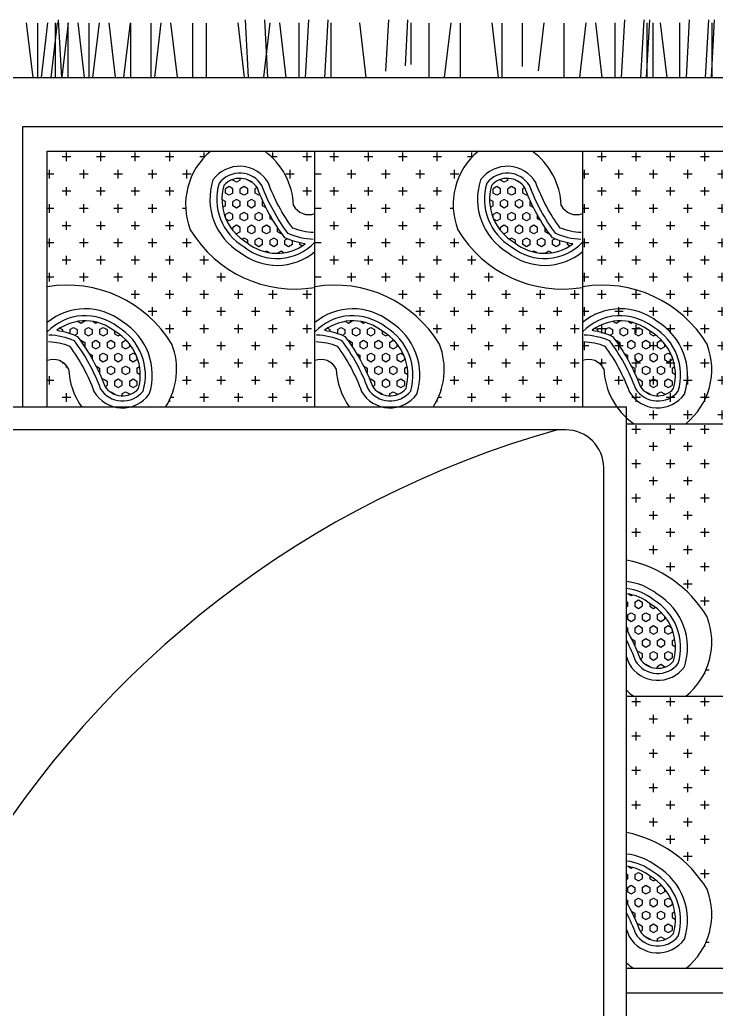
# Model space of a CAD drawing. Header units: millimetres. Extents: x -3934 to 8933, y -13584 to -2539.
# Drawn here: x -697 to 222, y -5944 to -4638 of the extents above; entities that cross this region are included whole.
import ezdxf

# ---------------------------------------------------------------- set-up
doc = ezdxf.new("R2010")
doc.units = ezdxf.units.MM
doc.header["$LTSCALE"] = 20
doc.layers.add('A-FURN-FIXD-NEWW', color=131, linetype='Continuous')
pattern_1 = [(90, (-8910.144774194054, -59347.73096837848), (-22.68, 22.68), [11.34, -34.02]), (180, (-8904.474774195409, -59342.06096839532), (-22.68, -22.68), [11.34, -34.02])]

msp = doc.modelspace()

# ---------------------------------------------------------------- hatches: boundary and pattern name
at = {"layer": 'A-FURN-FIXD-NEWW'}
h = msp.add_hatch(dxfattribs=at)
h.set_pattern_fill('CROSS', color=131, scale=90.72000000000001, angle=90, style=0)
h.set_pattern_definition(pattern_1)
h.paths.add_polyline_path([(210.1615987249534, -5066.628632597626, -0.3271189914956976), (181.9632751776953, -5171.357943907381), (398.8448175715166, -5171.357943907381), (398.8448175715166, -4991.567334972323, -0.3064658726302401), (234.3679117094143, -4915.53201083839, -0.3224756214508783), (261.3712803195813, -4811.776725921781), (45.68469286285108, -4811.776725921781), (45.68469286285108, -4990.593308463694, -0.3064658726302392)])
h = msp.add_hatch(dxfattribs=at)
h.set_pattern_fill('CROSS', color=131, scale=90.72000000000001, angle=90, style=0)
h.set_pattern_definition(pattern_1)
h.paths.add_polyline_path([(370.7342196049285, -4883.20203369856, 0.3840246390260669), (398.8448175715166, -4893.978692706675), (398.8448175715166, -4811.776725921781), (332.6071848624269, -4811.776725921781, -0.2274321363381987)])
h.paths.add_polyline_path([(73.79529082943918, -5098.958609741182, 0.2321176850507516), (113.2743045655661, -5171.357943907381), (398.8448175715166, -5171.357943907381), (398.8448175715166, -4811.776725921781), (45.68469286285108, -4811.776725921781), (45.68469286285108, -5088.181950733067, -0.3840246390260164)])
h = msp.add_hatch(dxfattribs=at)
h.set_pattern_fill('HEX', color=131, scale=45.36000000000001, angle=90, style=0)
h.set_pattern_definition([(90, (-2772.744395167974, -18577.07192504033), (-9.820728081360002, 6.013461605067027e-16), [5.670000000000001, -11.34]), (210, (-2772.744395167974, -18577.07192504033), (4.910364040679998, -8.50500000211697), [5.669999999999963, -11.33999999999993]), (150, (-2772.744395167974, -18571.40192505717), (-4.910364040680002, -8.50500000211697), [5.670000000000001, -11.34])])
edge = h.paths.add_edge_path()
edge.add_arc((-306.5767220836762, -4840.540695657493), 94.50566844006299, 244.7059496339205, 261.75349558274485, ccw=False)
edge.add_arc((-150.7700533717913, -4774.145594783192), 248.0810699172228, 200.2997191076877, 217.7385222094114, ccw=False)
edge.add_arc((-406.7371381909077, -4875.311042206849), 27.75933669124839, 32.94981386135105, 139.0990009152327)
edge.add_arc((-363.8517462733403, -4874.998978992777), 66.31821612684259, 164.3738145295039, 239.9117373160913)
edge.add_arc((-357.538721272567, -4884.126427237206), 62.39832555246018, 230.6541089365654, 306.8329982154441)
h = msp.add_hatch(dxfattribs=at)
h.set_pattern_fill('HEX', color=131, scale=45.36000000000001, angle=90, style=0)
h.set_pattern_definition([(90, (-2419.584270459309, -18577.07192504033), (-9.820728081360002, 6.013461605067027e-16), [5.670000000000001, -11.34]), (210, (-2419.584270459309, -18577.07192504033), (4.910364040679998, -8.50500000211697), [5.669999999999962, -11.33999999999992]), (150, (-2419.584270459309, -18571.40192505717), (-4.910364040680002, -8.50500000211697), [5.670000000000001, -11.34])])
edge = h.paths.add_edge_path()
edge.add_arc((46.58340262498933, -4840.540695657493), 94.50566844006299, 244.7059496339205, 261.75349558274485, ccw=False)
edge.add_arc((202.3900713368743, -4774.145594783192), 248.0810699172228, 200.2997191076877, 217.7385222094114, ccw=False)
edge.add_arc((-53.57701348224219, -4875.311042206849), 27.75933669124839, 32.94981386135105, 139.0990009152327)
edge.add_arc((-10.6916215646747, -4874.998978992777), 66.31821612684261, 164.3738145295039, 239.9117373160912)
edge.add_arc((-4.378596563901521, -4884.126427237206), 62.39832555246016, 230.6541089365654, 306.8329982154441)
h = msp.add_hatch(dxfattribs=at)
h.set_pattern_fill('HEX', color=131, scale=45.36000000000001, angle=90, style=0)
h.set_pattern_definition([(270, (1804.633406753128, 8594.911281719804), (9.820728081360002, -6.013461605067027e-16), [5.670000000000001, -11.34]), (29.99999999999995, (1804.633406753128, 8594.911281719804), (-4.910364040679998, 8.50500000211697), [5.670000000000002, -11.34]), (329.9999999999999, (1804.633406753128, 8589.241281621158), (4.910364040680002, 8.50500000211697), [5.670000000000001, -11.34])])
edge = h.paths.add_edge_path()
edge.add_arc((-661.5342667164373, -5141.619947720781), 94.50566855246767, 64.70594940778147, 81.75349535660592, ccw=False)
edge.add_arc((-817.3409350430551, -5208.015048652825), 248.0810699172228, 20.29971910768768, 37.73852220941143, ccw=False)
edge.add_arc((-561.3738502312145, -5106.849601234635), 27.75933668216884, 212.9498138600487, 319.09900091393)
edge.add_arc((-604.259242148782, -5107.161664433849), 66.31821612236499, 344.3738145199976, 419.9117373065849)
edge.add_arc((-610.5722672159484, -5098.034216141068), 62.39832555451263, 50.65410885063856, 126.8329981295173)
h = msp.add_hatch(dxfattribs=at)
h.set_pattern_fill('HEX', color=131, scale=45.36000000000001, angle=90, style=0)
h.set_pattern_definition([(270, (2157.793531461793, 8594.911281719804), (9.820728081360002, -6.013461605067027e-16), [5.670000000000001, -11.34]), (29.99999999999995, (2157.793531461793, 8594.911281719804), (-4.910364040679998, 8.50500000211697), [5.670000000000002, -11.34]), (329.9999999999999, (2157.793531461793, 8589.241281621158), (4.910364040680002, 8.50500000211697), [5.670000000000001, -11.34])])
edge = h.paths.add_edge_path()
edge.add_arc((-308.3741420077718, -5141.619947720781), 94.50566855246768, 64.70594940778147, 81.75349535660592, ccw=False)
edge.add_arc((-464.1808103343895, -5208.015048652825), 248.0810699172228, 20.29971910768768, 37.73852220941143, ccw=False)
edge.add_arc((-208.2137255152731, -5106.849601229167), 27.75933669124839, 212.9498138613511, 319.0990009152327)
edge.add_arc((-251.0991174328406, -5107.16166444324), 66.31821612684261, 344.3738145295039, 419.9117373160912)
edge.add_arc((-257.4121425072828, -5098.034216141068), 62.3983255545126, 50.65410885063859, 126.8329981295173)
h = msp.add_hatch(dxfattribs=at)
h.set_pattern_fill('HEX', color=131, scale=45.36000000000001, angle=90, style=0)
h.set_pattern_definition([(270, (2510.953656170459, 8594.911281719804), (9.820728081360002, -6.013461605067027e-16), [5.670000000000001, -11.34]), (29.99999999999995, (2510.953656170459, 8594.911281719804), (-4.910364040679998, 8.50500000211697), [5.670000000000002, -11.34]), (329.9999999999999, (2510.953656170459, 8589.241281621158), (4.910364040680002, 8.50500000211697), [5.670000000000001, -11.34])])
edge = h.paths.add_edge_path()
edge.add_arc((44.78598270089373, -5141.619947720781), 94.50566855246767, 64.70594940778147, 81.75349535660592, ccw=False)
edge.add_arc((-111.0206856184481, -5208.015048700266), 248.0810699405056, 20.299719117381017, 37.73852221910471, ccw=False)
edge.add_arc((144.9463992006684, -5106.849601234635), 27.75933668216879, 212.9498138600488, 319.0990009139301)
edge.add_arc((102.0610072831009, -5107.161664433849), 66.31821612236502, 344.3738145199976, 419.9117373065849)
edge.add_arc((95.74798220865867, -5098.034216150351), 62.39832556630459, 50.65410885087623, 126.8329981297546)
h = msp.add_hatch(dxfattribs=at)
h.set_pattern_fill('HEX', color=131, scale=45.36000000000001, angle=90, style=0)
h.set_pattern_definition([(270, (2510.953656170459, 8235.330063734204), (9.820728081360002, -6.013461605067027e-16), [5.670000000000001, -11.34]), (29.99999999999995, (2510.953656170459, 8235.330063734204), (-4.910364040679998, 8.50500000211697), [5.670000000000002, -11.34]), (329.9999999999999, (2510.953656170459, 8229.660063751042), (4.910364040680002, 8.50500000211697), [5.670000000000001, -11.34])])
edge = h.paths.add_edge_path()
edge.add_arc((-111.0206856920804, -5567.596266538194), 248.0810699996902, 20.299719105315774, 30.082352522333906, ccw=False)
edge.add_arc((144.9463992020682, -5466.430819102889), 27.75933668233033, 212.9498138552512, 319.0990009091325)
edge.add_arc((102.0610072831009, -5466.742882303965), 66.31821612236502, 344.3738145199976, 419.9117373065849)
edge.add_arc((95.74798218468572, -5457.615434025585), 62.39832558546114, 50.6541088368325, 82.72896145568494)
h = msp.add_hatch(dxfattribs=at)
h.set_pattern_fill('HEX', color=131, scale=45.36000000000001, angle=90, style=0)
h.set_pattern_definition([(270, (2510.953656170459, 7875.748845867812), (9.820728081360002, -6.013461605067027e-16), [5.670000000000001, -11.34]), (29.99999999999995, (2510.953656170459, 7875.748845867812), (-4.910364040679998, 8.50500000211697), [5.670000000000002, -11.34]), (329.9999999999999, (2510.953656170459, 7870.07884588465), (4.910364040680002, 8.50500000211697), [5.670000000000001, -11.34])])
edge = h.paths.add_edge_path()
edge.add_arc((-111.0206856920804, -5927.17748440831), 248.0810699996902, 20.299719105315774, 30.082352522333906, ccw=False)
edge.add_arc((144.9463992006684, -5826.012036971142), 27.75933668216879, 212.9498138600488, 319.0990009139301)
edge.add_arc((102.0610072831009, -5826.324100170356), 66.31821612236502, 344.3738145199976, 419.9117373065849)
edge.add_arc((95.74798239203659, -5817.19665195159), 62.39832550010185, 50.65410901877566, 82.72896163762307)

# ---------------------------------------------------------------- linework, layer by layer
at = {"layer": 'A-FURN-FIXD-NEWW', "color": 131}
for p, q in [((-679.4392872488243, -4714.576725963504), (-687.9279408985167, -4642.583588950337)), ((-673.3339602741762, -4713.987988416106), (-673.3339602741762, -4642.707988385112)), ((-668.3365125153796, -4714.576725963504), (-659.8478588656872, -4642.583588950337)), ((-655.5588830032502, -4714.576725963504), (-647.0702293535578, -4642.583588950337)), ((-649.9006212779204, -4714.576725963504), (-649.9006212779204, -4642.583588950337)), ((-641.4119676136761, -4714.576725963504), (-645.6562944457983, -4638.349129002542)), ((-641.1956967730657, -4713.987988416106), (-632.7125267506926, -4642.583588950337)), ((-632.9233139639837, -4714.576725963504), (-632.9233139639837, -4642.583588950337)), ((-611.4908926046337, -4714.576725963504), (-619.979546268878, -4642.583588950337)), ((-605.3855656299856, -4713.987988416106), (-605.3855656299856, -4642.707988385112)), ((-600.388117871189, -4714.576725963504), (-591.8994642214966, -4642.583588950337)), ((-570.6833137173089, -4713.987988416106), (-579.166483739682, -4642.583588950337)), ((-559.5433077195776, -4713.987988416106), (-551.0601376826526, -4642.583588950337)), ((-550.2148005124764, -4713.987988416106), (-550.2148005124764, -4642.707988385112)), ((-523.7331765764975, -4713.987988416106), (-523.7331765764975, -4642.707988385112)), ((-518.7357288177009, -4714.576725963504), (-510.2470751680085, -4642.583588950337)), ((-489.0309246638208, -4713.987988416106), (-497.5140946861939, -4642.583588950337)), ((-468.5624114589882, -4713.987988416106), (-468.5624114589882, -4642.707988385112)), ((-450.6087009594194, -4713.987988416106), (-450.6087009594194, -4642.707988385112)), ((-400.4353835861548, -4714.576725963504), (-408.9240372358472, -4642.583588950337)), ((-394.9582782023936, -4714.576725963504), (-399.2026050199638, -4638.349129002542)), ((-374.9694226225256, -4713.987988416106), (-366.4862526001525, -4642.583588950337)), ((-369.4978008660837, -4714.576725963504), (-373.742127683654, -4638.349129002542)), ((-345.2646184686455, -4714.576725963504), (-353.7532721183379, -4642.583588950337)), ((-328.2927947820281, -4714.576725963504), (-328.2927947820281, -4642.583588950337)), ((-319.8041411323356, -4714.576725963504), (-315.5598143002135, -4638.349129002542)), ((-294.3436637960258, -4714.576725963504), (-290.0993369784555, -4638.349129002542)), ((-285.8550101463334, -4714.576725963504), (-285.8550101463334, -4642.583588950337)), ((-239.8249274792033, -4714.576725963504), (-248.3135811434477, -4642.583588950337)), ((-213.8961065592594, -4706.165331877769), (-210.1201233253232, -4638.349129002542)), ((-188.0341973391478, -4698.95566359535), (-184.6596459890134, -4638.349129002542)), ((-180.4153191568912, -4697.437442023308), (-180.4153191568912, -4642.583588950337)), ((-156.7532920252415, -4714.576725963504), (-156.7532920252415, -4642.707988385112)), ((-136.3547235468286, -4714.576725963504), (-127.8016087980359, -4642.583588950337)), ((-115.2998395645409, -4714.576725963504), (-115.2998395645409, -4642.707988385112)), ((-65.12652219127631, -4714.576725963504), (-73.61517584096873, -4642.583588950337)), ((-60.12907443247968, -4714.576725963504), (-60.12907443247968, -4642.707988385112)), ((-33.64745049650082, -4700.042980719359), (-33.64745049650082, -4642.707988385112)), ((-12.19242583640153, -4705.684340324254), (-4.695767269295175, -4642.583588950337)), ((21.52331462100847, -4713.987988416106), (21.52331462100847, -4642.707988385112)), ((41.99182782584103, -4713.987988416106), (50.47499784821412, -4642.583588950337)), ((71.69663197972113, -4714.576725963504), (63.20797833002871, -4642.583588950337)), ((88.66845566633856, -4714.576725963504), (88.66845566633856, -4642.583588950337)), ((97.15710931603098, -4714.576725963504), (101.4014361481532, -4638.349129002542)), ((122.6175866523408, -4714.576725963504), (126.861913484463, -4638.349129002542)), ((130.2392465059529, -4714.576725963504), (134.4835733380751, -4638.349129002542)), ((131.1062403165852, -4714.576725963504), (131.1062403165852, -4642.583588950337)), ((138.7279001556453, -4714.576725963504), (138.7279001556453, -4642.583588950337)), ((157.2679838191834, -4714.576725963504), (148.779330169491, -4642.583588950337)), ((174.2398075058009, -4714.576725963504), (174.2398075058009, -4642.583588950337)), ((182.7284611554933, -4714.576725963504), (186.9727879876154, -4638.349129002542)), ((208.1889384918031, -4714.576725963504), (212.4332653093734, -4638.349129002542)), ((215.8105983454152, -4714.576725963504), (220.0549251629855, -4638.349129002542)), ((216.6775921414956, -4714.576725963504), (216.6775921414956, -4642.583588950337)), ((-635.1850236186874, -4825.010968368501), (-635.1850236186874, -4813.670968402178)), ((-589.825023629528, -4825.010968368501), (-589.825023629528, -4813.670968402178)), ((-544.4650236258167, -4825.010968368501), (-544.4650236258167, -4813.670968402178)), ((-499.1050236221054, -4825.010968368501), (-499.1050236221054, -4813.670968402178)), ((-453.745023618394, -4820.109554797412), (-453.745023618394, -4813.670968402178)), ((-363.0250236255233, -4820.935087624938), (-363.0250236255233, -4813.670968402178)), ((-317.665023621812, -4825.010968368501), (-317.665023621812, -4813.670968402178)), ((-282.0248989100219, -4825.010968368501), (-282.0248989100219, -4813.670968402178)), ((-236.6648989063106, -4825.010968368501), (-236.6648989063106, -4813.670968402178)), ((-191.3048989171511, -4825.010968368501), (-191.3048989171511, -4813.670968402178)), ((-145.9448989134398, -4825.010968368501), (-145.9448989134398, -4813.670968402178)), ((-100.5848989097285, -4820.109554797412), (-100.5848989097285, -4813.670968402178)), ((-629.5150236200425, -4819.34096838534), (-640.8550236173323, -4819.34096838534)), ((-584.1550236163312, -4819.34096838534), (-595.4950236281729, -4819.34096838534)), ((-538.7950236271718, -4819.34096838534), (-550.1350236244616, -4819.34096838534)), ((-493.4350236234604, -4819.34096838534), (-504.7750236207503, -4819.34096838534)), ((-453.0259911352186, -4819.34096838534), (-459.415023617039, -4819.34096838534)), ((-357.3550236268784, -4819.34096838534), (-364.664022194047, -4819.34096838534)), ((-311.9950236231671, -4819.34096838534), (-323.3350236204569, -4819.34096838534)), ((-276.3548989113769, -4819.34096838534), (-287.6948989086668, -4819.34096838534)), ((-230.9948989076656, -4819.34096838534), (-242.3348989049555, -4819.34096838534)), ((-185.6348989039543, -4819.34096838534), (-196.9748989157961, -4819.34096838534)), ((-140.2748989147949, -4819.34096838534), (-151.6148989120848, -4819.34096838534)), ((-99.86586642655311, -4819.34096838534), (-106.2548989083734, -4819.34096838534)), ((-652.1950236291741, -4842.020968321712), (-660.6355565690319, -4842.020968321712)), ((-657.865023627819, -4847.690968304873), (-657.865023627819, -4836.35096833855)), ((-606.8350236254628, -4842.020968321712), (-618.1750236227526, -4842.020968321712)), ((-612.5050236241077, -4847.690968304873), (-612.5050236241077, -4836.35096833855)), ((-561.4750236217515, -4842.020968321712), (-572.8150236190413, -4842.020968321712)), ((-567.1450236203964, -4847.690968304873), (-567.1450236203964, -4836.35096833855)), ((-516.1150236180401, -4842.020968321712), (-527.4550236298819, -4842.020968321712)), ((-521.7850236166851, -4847.690968304873), (-521.7850236166851, -4836.35096833855)), ((-470.7550236288807, -4842.020968321712), (-482.0950236261706, -4842.020968321712)), ((-476.4250236275257, -4847.690968304873), (-476.4250236275257, -4836.35096833855)), ((-334.6750236177468, -4842.020968321712), (-346.0150236295885, -4842.020968321712)), ((-340.3450236163917, -4847.690968304873), (-340.3450236163917, -4836.35096833855)), ((-299.0348989059567, -4842.020968321712), (-307.4754318603664, -4842.020968321712)), ((-253.6748989167972, -4842.020968321712), (-265.0148989140871, -4842.020968321712)), ((-259.3448989154422, -4847.690968304873), (-259.3448989154422, -4836.35096833855)), ((-208.3148989130859, -4842.020968321712), (-219.6548989103758, -4842.020968321712)), ((-213.9848989117309, -4847.690968304873), (-213.9848989117309, -4836.35096833855)), ((-162.9548989093746, -4842.020968321712), (-174.2948989066645, -4842.020968321712)), ((-168.6248989080195, -4847.690968304873), (-168.6248989080195, -4836.35096833855)), ((-117.5948989056633, -4842.020968321712), (-128.9348989029531, -4842.020968321712)), ((-123.2648989043082, -4847.690968304873), (-123.2648989043082, -4836.35096833855)), ((-629.5150236200425, -4864.700968373568), (-640.8550236173323, -4864.700968373568)), ((-635.1850236186874, -4870.370968360455), (-635.1850236186874, -4859.030968390406)), ((-584.1550236163312, -4864.700968373568), (-595.4950236281729, -4864.700968373568)), ((-589.825023629528, -4870.370968360455), (-589.825023629528, -4859.030968390406)), ((-538.7950236271718, -4864.700968373568), (-550.1350236244616, -4864.700968373568)), ((-544.4650236258167, -4870.370968360455), (-544.4650236258167, -4859.030968390406)), ((-493.4350236234604, -4864.700968373568), (-504.7750236207503, -4864.700968373568)), ((-499.1050236221054, -4870.370968360455), (-499.1050236221054, -4859.030968390406)), ((-311.9950236231671, -4864.700968373568), (-323.3350236204569, -4864.700968373568)), ((-317.665023621812, -4870.370968360455), (-317.665023621812, -4859.030968390406)), ((-276.3548989113769, -4864.700968373568), (-287.6948989086668, -4864.700968373568)), ((-282.0248989100219, -4870.370968360455), (-282.0248989100219, -4859.030968390406)), ((-230.9948989076656, -4864.700968373568), (-242.3348989049555, -4864.700968373568)), ((-236.6648989063106, -4870.370968360455), (-236.6648989063106, -4859.030968390406)), ((-185.6348989039543, -4864.700968373568), (-196.9748989157961, -4864.700968373568)), ((-191.3048989171511, -4870.370968360455), (-191.3048989171511, -4859.030968390406)), ((-140.2748989147949, -4864.700968373568), (-151.6148989120848, -4864.700968373568)), ((-145.9448989134398, -4870.370968360455), (-145.9448989134398, -4859.030968390406)), ((-657.865023627819, -4893.050968296827), (-657.865023627819, -4881.710968326778)), ((-612.5050236241077, -4893.050968296827), (-612.5050236241077, -4881.710968326778)), ((-567.1450236203964, -4893.050968296827), (-567.1450236203964, -4881.710968326778)), ((-521.7850236166851, -4893.050968296827), (-521.7850236166851, -4881.710968326778)), ((-259.3448989154422, -4893.050968296827), (-259.3448989154422, -4881.710968326778)), ((-213.9848989117309, -4893.050968296827), (-213.9848989117309, -4881.710968326778)), ((-168.6248989080195, -4893.050968296827), (-168.6248989080195, -4881.710968326778)), ((-652.1950236291741, -4887.38096830994), (-660.6355565690319, -4887.38096830994)), ((-606.8350236254628, -4887.38096830994), (-618.1750236227526, -4887.38096830994)), ((-561.4750236217515, -4887.38096830994), (-572.8150236190413, -4887.38096830994)), ((-516.1150236180401, -4887.38096830994), (-527.4550236298819, -4887.38096830994)), ((-478.0034956292366, -4887.38096830994), (-482.0950236261706, -4887.38096830994)), ((-299.0348989059567, -4887.38096830994), (-307.4754318603664, -4887.38096830994)), ((-253.6748989167972, -4887.38096830994), (-265.0148989140871, -4887.38096830994)), ((-208.3148989130859, -4887.38096830994), (-219.6548989103758, -4887.38096830994)), ((-162.9548989093746, -4887.38096830994), (-174.2948989066645, -4887.38096830994)), ((-124.843370920571, -4887.38096830994), (-128.9348989029531, -4887.38096830994)), ((-635.1850236186874, -4915.730968348683), (-635.1850236186874, -4904.390968378634)), ((-589.825023629528, -4915.730968348683), (-589.825023629528, -4904.390968378634)), ((-544.4650236258167, -4915.730968348683), (-544.4650236258167, -4904.390968378634)), ((-499.1050236221054, -4915.730968348683), (-499.1050236221054, -4904.390968378634)), ((-282.0248989100219, -4915.730968348683), (-282.0248989100219, -4904.390968378634)), ((-236.6648989063106, -4915.730968348683), (-236.6648989063106, -4904.390968378634)), ((-191.3048989171511, -4915.730968348683), (-191.3048989171511, -4904.390968378634)), ((-145.9448989134398, -4915.730968348683), (-145.9448989134398, -4904.390968378634)), ((-629.5150236200425, -4910.060968365521), (-640.8550236173323, -4910.060968365521)), ((-584.1550236163312, -4910.060968365521), (-595.4950236281729, -4910.060968365521)), ((-538.7950236271718, -4910.060968365521), (-550.1350236244616, -4910.060968365521)), ((-493.4350236234604, -4910.060968365521), (-504.7750236207503, -4910.060968365521)), ((-276.3548989113769, -4910.060968365521), (-287.6948989086668, -4910.060968365521)), ((-230.9948989076656, -4910.060968365521), (-242.3348989049555, -4910.060968365521)), ((-185.6348989039543, -4910.060968365521), (-196.9748989157961, -4910.060968365521)), ((-140.2748989147949, -4910.060968365521), (-151.6148989120848, -4910.060968365521)), ((-652.1950236291741, -4932.740968301893), (-660.6355565690319, -4932.740968301893)), ((-657.865023627819, -4938.410968400539), (-657.865023627819, -4927.070968315006)), ((-606.8350236254628, -4932.740968301893), (-618.1750236227526, -4932.740968301893)), ((-612.5050236241077, -4938.410968400539), (-612.5050236241077, -4927.070968315006)), ((-561.4750236217515, -4932.740968301893), (-572.8150236190413, -4932.740968301893)), ((-567.1450236203964, -4938.410968400539), (-567.1450236203964, -4927.070968315006)), ((-516.1150236180401, -4932.740968301893), (-527.4550236298819, -4932.740968301893)), ((-521.7850236166851, -4938.410968400539), (-521.7850236166851, -4927.070968315006)), ((-470.7550236288807, -4932.740968301893), (-482.0950236261706, -4932.740968301893)), ((-476.4250236275257, -4938.410968400539), (-476.4250236275257, -4927.070968315006)), ((-299.0348989059567, -4932.740968301893), (-307.4754318603664, -4932.740968301893)), ((-253.6748989167972, -4932.740968301893), (-265.0148989140871, -4932.740968301893)), ((-259.3448989154422, -4938.410968400539), (-259.3448989154422, -4927.070968315006)), ((-208.3148989130859, -4932.740968301893), (-219.6548989103758, -4932.740968301893)), ((-213.9848989117309, -4938.410968400539), (-213.9848989117309, -4927.070968315006)), ((-162.9548989093746, -4932.740968301893), (-174.2948989066645, -4932.740968301893)), ((-168.6248989080195, -4938.410968400539), (-168.6248989080195, -4927.070968315006)), ((-117.5948989056633, -4932.740968301893), (-128.9348989029531, -4932.740968301893)), ((-123.2648989043082, -4938.410968400539), (-123.2648989043082, -4927.070968315006)), ((-629.5150236200425, -4955.420968353749), (-640.8550236173323, -4955.420968353749)), ((-635.1850236186874, -4961.090968336911), (-635.1850236186874, -4949.750968370588)), ((-584.1550236163312, -4955.420968353749), (-595.4950236281729, -4955.420968353749)), ((-589.825023629528, -4961.090968336911), (-589.825023629528, -4949.750968370588)), ((-538.7950236271718, -4955.420968353749), (-550.1350236244616, -4955.420968353749)), ((-544.4650236258167, -4961.090968336911), (-544.4650236258167, -4949.750968370588)), ((-493.4350236234604, -4955.420968353749), (-504.7750236207503, -4955.420968353749)), ((-499.1050236221054, -4961.090968336911), (-499.1050236221054, -4949.750968370588)), ((-448.0750236197491, -4955.420968353749), (-459.415023617039, -4955.420968353749)), ((-453.745023618394, -4961.090968336911), (-453.745023618394, -4949.750968370588)), ((-276.3548989113769, -4955.420968353749), (-287.6948989086668, -4955.420968353749)), ((-282.0248989100219, -4961.090968336911), (-282.0248989100219, -4949.750968370588)), ((-230.9948989076656, -4955.420968353749), (-242.3348989049555, -4955.420968353749)), ((-236.6648989063106, -4961.090968336911), (-236.6648989063106, -4949.750968370588)), ((-185.6348989039543, -4955.420968353749), (-196.9748989157961, -4955.420968353749)), ((-191.3048989171511, -4961.090968336911), (-191.3048989171511, -4949.750968370588)), ((-140.2748989147949, -4955.420968353749), (-151.6148989120848, -4955.420968353749)), ((-145.9448989134398, -4961.090968336911), (-145.9448989134398, -4949.750968370588)), ((-94.91489891108358, -4955.420968353749), (-106.2548989083734, -4955.420968353749)), ((-100.5848989097285, -4961.090968336911), (-100.5848989097285, -4949.750968370588)), ((-657.865023627819, -4983.770968388767), (-657.865023627819, -4972.43096830696)), ((-612.5050236241077, -4983.770968388767), (-612.5050236241077, -4972.43096830696)), ((-567.1450236203964, -4983.770968388767), (-567.1450236203964, -4972.43096830696)), ((-521.7850236166851, -4983.770968388767), (-521.7850236166851, -4972.43096830696)), ((-476.4250236275257, -4983.770968388767), (-476.4250236275257, -4972.43096830696)), ((-431.0650236238143, -4983.770968388767), (-431.0650236238143, -4972.43096830696)), ((-259.3448989154422, -4983.770968388767), (-259.3448989154422, -4972.43096830696)), ((-213.9848989117309, -4983.770968388767), (-213.9848989117309, -4972.43096830696)), ((-168.6248989080195, -4983.770968388767), (-168.6248989080195, -4972.43096830696)), ((-123.2648989043082, -4983.770968388767), (-123.2648989043082, -4972.43096830696)), ((-77.9048989151488, -4983.770968388767), (-77.9048989151488, -4972.43096830696)), ((-652.1950236291741, -4978.100968405605), (-660.6355565690319, -4978.100968405605)), ((-606.8350236254628, -4978.100968405605), (-618.1750236227526, -4978.100968405605)), ((-561.4750236217515, -4978.100968405605), (-572.8150236190413, -4978.100968405605)), ((-516.1150236180401, -4978.100968405605), (-527.4550236298819, -4978.100968405605)), ((-470.7550236288807, -4978.100968405605), (-482.0950236261706, -4978.100968405605)), ((-425.3950236251694, -4978.100968405605), (-436.7350236224593, -4978.100968405605)), ((-299.0348989059567, -4978.100968405605), (-307.4754318603664, -4978.100968405605)), ((-253.6748989167972, -4978.100968405605), (-265.0148989140871, -4978.100968405605)), ((-208.3148989130859, -4978.100968405605), (-219.6548989103758, -4978.100968405605)), ((-162.9548989093746, -4978.100968405605), (-174.2948989066645, -4978.100968405605)), ((-117.5948989056633, -4978.100968405605), (-128.9348989029531, -4978.100968405605)), ((-72.23489891650388, -4978.100968405605), (-83.57489891379373, -4978.100968405605)), ((-544.4650236258167, -5006.450968325139), (-544.4650236258167, -4995.110968358816)), ((-499.1050236221054, -5006.450968325139), (-499.1050236221054, -4995.110968358816)), ((-453.745023618394, -5006.450968325139), (-453.745023618394, -4995.110968358816)), ((-408.3850236292346, -5006.450968325139), (-408.3850236292346, -4995.110968358816)), ((-363.0250236255233, -5006.450968325139), (-363.0250236255233, -4995.110968358816)), ((-317.665023621812, -5006.450968325139), (-317.665023621812, -4995.110968358816)), ((-191.3048989171511, -5006.450968325139), (-191.3048989171511, -4995.110968358816)), ((-145.9448989134398, -5006.450968325139), (-145.9448989134398, -4995.110968358816)), ((-100.5848989097285, -5006.450968325139), (-100.5848989097285, -4995.110968358816)), ((-55.22489890601719, -5006.450968325139), (-55.22489890601719, -4995.110968358816)), ((-9.864898916857783, -5006.450968325139), (-9.864898916857783, -4995.110968358816)), ((35.49510108685354, -5006.450968325139), (35.49510108685354, -4995.110968358816)), ((-538.7950236271718, -5000.780968341977), (-550.1350236244616, -5000.780968341977)), ((-493.4350236234604, -5000.780968341977), (-504.7750236207503, -5000.780968341977)), ((-448.0750236197491, -5000.780968341977), (-459.415023617039, -5000.780968341977)), ((-402.7150236160378, -5000.780968341977), (-414.0550236278796, -5000.780968341977)), ((-357.3550236268784, -5000.780968341977), (-368.6950236241682, -5000.780968341977)), ((-311.9950236231671, -5000.780968341977), (-323.3350236204569, -5000.780968341977)), ((-185.6348989039543, -5000.780968341977), (-196.9748989157961, -5000.780968341977)), ((-140.2748989147949, -5000.780968341977), (-151.6148989120848, -5000.780968341977)), ((-94.91489891108358, -5000.780968341977), (-106.2548989083734, -5000.780968341977)), ((-49.55489890737226, -5000.780968341977), (-60.89489890466211, -5000.780968341977)), ((-4.194898903660942, -5000.780968341977), (-15.53489891550271, -5000.780968341977)), ((41.16510108549846, -5000.780968341977), (29.82510108820861, -5000.780968341977)), ((-516.1150236180401, -5023.460968393833), (-527.4550236298819, -5023.460968393833)), ((-521.7850236166851, -5029.13096838072), (-521.7850236166851, -5017.790968295188)), ((-470.7550236288807, -5023.460968393833), (-482.0950236261706, -5023.460968393833)), ((-476.4250236275257, -5029.13096838072), (-476.4250236275257, -5017.790968295188)), ((-425.3950236251694, -5023.460968393833), (-436.7350236224593, -5023.460968393833)), ((-431.0650236238143, -5029.13096838072), (-431.0650236238143, -5017.790968295188)), ((-380.0350236214581, -5023.460968393833), (-391.3750236187479, -5023.460968393833)), ((-385.705023620103, -5029.13096838072), (-385.705023620103, -5017.790968295188)), ((-334.6750236177468, -5023.460968393833), (-346.0150236295885, -5023.460968393833)), ((-340.3450236163917, -5029.13096838072), (-340.3450236163917, -5017.790968295188)), ((-162.9548989093746, -5023.460968393833), (-174.2948989066645, -5023.460968393833)), ((-168.6248989080195, -5029.13096838072), (-168.6248989080195, -5017.790968295188)), ((-117.5948989056633, -5023.460968393833), (-128.9348989029531, -5023.460968393833)), ((-123.2648989043082, -5029.13096838072), (-123.2648989043082, -5017.790968295188)), ((-72.23489891650388, -5023.460968393833), (-83.57489891379373, -5023.460968393833)), ((-77.9048989151488, -5029.13096838072), (-77.9048989151488, -5017.790968295188)), ((-26.87489891279256, -5023.460968393833), (-38.21489891008241, -5023.460968393833)), ((-32.54489891143749, -5029.13096838072), (-32.54489891143749, -5017.790968295188)), ((18.48510109091876, -5023.460968393833), (7.145101093628909, -5023.460968393833)), ((12.81510109227384, -5029.13096838072), (12.81510109227384, -5017.790968295188)), ((-493.4350236234604, -5046.140968330205), (-504.7750236207503, -5046.140968330205)), ((-499.1050236221054, -5051.810968317092), (-499.1050236221054, -5040.470968347044)), ((-448.0750236197491, -5046.140968330205), (-459.415023617039, -5046.140968330205)), ((-453.745023618394, -5051.810968317092), (-453.745023618394, -5040.470968347044)), ((-402.7150236160378, -5046.140968330205), (-414.0550236278796, -5046.140968330205)), ((-408.3850236292346, -5051.810968317092), (-408.3850236292346, -5040.470968347044)), ((-357.3550236268784, -5046.140968330205), (-368.6950236241682, -5046.140968330205)), ((-363.0250236255233, -5051.810968317092), (-363.0250236255233, -5040.470968347044)), ((-311.9950236231671, -5046.140968330205), (-323.3350236204569, -5046.140968330205)), ((-317.665023621812, -5051.810968317092), (-317.665023621812, -5040.470968347044)), ((-140.2748989147949, -5046.140968330205), (-151.6148989120848, -5046.140968330205)), ((-145.9448989134398, -5051.810968317092), (-145.9448989134398, -5040.470968347044)), ((-94.91489891108358, -5046.140968330205), (-106.2548989083734, -5046.140968330205)), ((-100.5848989097285, -5051.810968317092), (-100.5848989097285, -5040.470968347044)), ((-49.55489890737226, -5046.140968330205), (-60.89489890466211, -5046.140968330205)), ((-55.22489890601719, -5051.810968317092), (-55.22489890601719, -5040.470968347044)), ((-4.194898903660942, -5046.140968330205), (-15.53489891550271, -5046.140968330205)), ((-9.864898916857783, -5051.810968317092), (-9.864898916857783, -5040.470968347044)), ((41.16510108549846, -5046.140968330205), (29.82510108820861, -5046.140968330205)), ((35.49510108685354, -5051.810968317092), (35.49510108685354, -5040.470968347044)), ((-476.4250236275257, -5074.490968368948), (-476.4250236275257, -5063.1509683989)), ((-431.0650236238143, -5074.490968368948), (-431.0650236238143, -5063.1509683989)), ((-385.705023620103, -5074.490968368948), (-385.705023620103, -5063.1509683989)), ((-340.3450236163917, -5074.490968368948), (-340.3450236163917, -5063.1509683989)), ((-123.2648989043082, -5074.490968368948), (-123.2648989043082, -5063.1509683989)), ((-77.9048989151488, -5074.490968368948), (-77.9048989151488, -5063.1509683989)), ((-32.54489891143749, -5074.490968368948), (-32.54489891143749, -5063.1509683989)), ((12.81510109227384, -5074.490968368948), (12.81510109227384, -5063.1509683989)), ((-470.7550236288807, -5068.820968385787), (-482.0950236261706, -5068.820968385787)), ((-425.3950236251694, -5068.820968385787), (-436.7350236224593, -5068.820968385787)), ((-380.0350236214581, -5068.820968385787), (-391.3750236187479, -5068.820968385787)), ((-334.6750236177468, -5068.820968385787), (-346.0150236295885, -5068.820968385787)), ((-117.5948989056633, -5068.820968385787), (-128.9348989029531, -5068.820968385787)), ((-72.23489891650388, -5068.820968385787), (-83.57489891379373, -5068.820968385787)), ((-26.87489891279256, -5068.820968385787), (-38.21489891008241, -5068.820968385787)), ((18.48510109091876, -5068.820968385787), (7.145101093628909, -5068.820968385787)), ((-638.650518618233, -5091.500968322159), (-640.8550236173323, -5091.500968322159)), ((-448.0750236197491, -5091.500968322159), (-459.415023617039, -5091.500968322159)), ((-453.745023618394, -5097.17096830532), (-453.745023618394, -5085.830968335272)), ((-402.7150236160378, -5091.500968322159), (-414.0550236278796, -5091.500968322159)), ((-408.3850236292346, -5097.17096830532), (-408.3850236292346, -5085.830968335272)), ((-357.3550236268784, -5091.500968322159), (-368.6950236241682, -5091.500968322159)), ((-363.0250236255233, -5097.17096830532), (-363.0250236255233, -5085.830968335272)), ((-311.9950236231671, -5091.500968322159), (-323.3350236204569, -5091.500968322159)), ((-317.665023621812, -5097.17096830532), (-317.665023621812, -5085.830968335272)), ((-94.91489891108358, -5091.500968322159), (-106.2548989083734, -5091.500968322159)), ((-100.5848989097285, -5097.17096830532), (-100.5848989097285, -5085.830968335272)), ((-49.55489890737226, -5091.500968322159), (-60.89489890466211, -5091.500968322159)), ((-55.22489890601719, -5097.17096830532), (-55.22489890601719, -5085.830968335272)), ((-4.194898903660942, -5091.500968322159), (-15.53489891550271, -5091.500968322159)), ((-9.864898916857783, -5097.17096830532), (-9.864898916857783, -5085.830968335272)), ((41.16510108549846, -5091.500968322159), (29.82510108820861, -5091.500968322159)), ((35.49510108685354, -5097.17096830532), (35.49510108685354, -5085.830968335272)), ((-635.1850236186874, -5097.17096830532), (-635.1850236186874, -5094.894844338299)), ((-652.1950236291741, -5114.180968374015), (-660.6355565690319, -5114.180968374015)), ((-657.865023627819, -5119.850968357176), (-657.865023627819, -5108.510968390853)), ((-470.7550236288807, -5114.180968374015), (-482.0950236261706, -5114.180968374015)), ((-476.4250236275257, -5119.850968357176), (-476.4250236275257, -5108.510968390853)), ((-425.3950236251694, -5114.180968374015), (-436.7350236224593, -5114.180968374015)), ((-431.0650236238143, -5119.850968357176), (-431.0650236238143, -5108.510968390853)), ((-380.0350236214581, -5114.180968374015), (-391.3750236187479, -5114.180968374015)), ((-385.705023620103, -5119.850968357176), (-385.705023620103, -5108.510968390853)), ((-334.6750236177468, -5114.180968374015), (-346.0150236295885, -5114.180968374015)), ((-340.3450236163917, -5119.850968357176), (-340.3450236163917, -5108.510968390853)), ((-117.5948989056633, -5114.180968374015), (-128.9348989029531, -5114.180968374015)), ((-123.2648989043082, -5119.850968357176), (-123.2648989043082, -5108.510968390853)), ((-72.23489891650388, -5114.180968374015), (-83.57489891379373, -5114.180968374015)), ((-77.9048989151488, -5119.850968357176), (-77.9048989151488, -5108.510968390853)), ((-26.87489891279256, -5114.180968374015), (-38.21489891008241, -5114.180968374015)), ((-32.54489891143749, -5119.850968357176), (-32.54489891143749, -5108.510968390853)), ((18.48510109091876, -5114.180968374015), (7.145101093628909, -5114.180968374015)), ((12.81510109227384, -5119.850968357176), (12.81510109227384, -5108.510968390853)), ((-635.1850236186874, -5142.530968293549), (-635.1850236186874, -5131.190968327225)), ((-453.745023618394, -5142.530968293549), (-453.745023618394, -5131.190968327225)), ((-408.3850236292346, -5142.530968293549), (-408.3850236292346, -5131.190968327225)), ((-363.0250236255233, -5142.530968293549), (-363.0250236255233, -5131.190968327225)), ((-317.665023621812, -5142.530968293549), (-317.665023621812, -5131.190968327225)), ((-100.5848989097285, -5142.530968293549), (-100.5848989097285, -5131.190968327225)), ((-55.22489890601719, -5142.530968293549), (-55.22489890601719, -5131.190968327225)), ((-9.864898916857783, -5142.530968293549), (-9.864898916857783, -5131.190968327225)), ((35.49510108685354, -5142.530968293549), (35.49510108685354, -5131.190968327225)), ((-629.5150236200425, -5136.860968310387), (-640.8550236173323, -5136.860968310387)), ((-499.1050236221054, -5142.530968293549), (-499.1050236221054, -5139.65534348786)), ((-493.4350236234604, -5136.860968310387), (-497.8127791345469, -5136.860968310387)), ((-448.0750236197491, -5136.860968310387), (-459.415023617039, -5136.860968310387)), ((-402.7150236160378, -5136.860968310387), (-414.0550236278796, -5136.860968310387)), ((-357.3550236268784, -5136.860968310387), (-368.6950236241682, -5136.860968310387)), ((-311.9950236231671, -5136.860968310387), (-323.3350236204569, -5136.860968310387)), ((-145.9448989134398, -5142.530968293549), (-145.9448989134398, -5139.65534348786)), ((-140.2748989147949, -5136.860968310387), (-144.6526544113294, -5136.860968310387)), ((-94.91489891108358, -5136.860968310387), (-106.2548989083734, -5136.860968310387)), ((-49.55489890737226, -5136.860968310387), (-60.89489890466211, -5136.860968310387)), ((-4.194898903660942, -5136.860968310387), (-15.53489891550271, -5136.860968310387)), ((41.16510108549846, -5136.860968310387), (29.82510108820861, -5136.860968310387)), ((122.1652258009999, -5178.922186255456), (110.8252258037101, -5178.922186255456)), ((116.495225802355, -5184.592186238618), (116.495225802355, -5173.252186268569)), ((167.5252258047112, -5178.922186255456), (156.1852258074214, -5178.922186255456)), ((161.8552258060663, -5184.592186238618), (161.8552258060663, -5173.252186268569)), ((212.8852258084225, -5178.922186255456), (201.5452257965808, -5178.922186255456)), ((207.2152257952257, -5184.592186238618), (207.2152257952257, -5173.252186268569)), ((139.1752257969347, -5207.272186290474), (139.1752257969347, -5195.932186204941)), ((184.535225800646, -5207.272186290474), (184.535225800646, -5195.932186204941)), ((144.8452257955796, -5201.602186191828), (133.5052257982898, -5201.602186191828)), ((190.2052257992909, -5201.602186191828), (178.8652258020011, -5201.602186191828)), ((116.495225802355, -5229.952186226846), (116.495225802355, -5218.612186260522)), ((161.8552258060663, -5229.952186226846), (161.8552258060663, -5218.612186260522)), ((207.2152257952257, -5229.952186226846), (207.2152257952257, -5218.612186260522)), ((122.1652258009999, -5224.282186243684), (110.8252258037101, -5224.282186243684)), ((167.5252258047112, -5224.282186243684), (156.1852258074214, -5224.282186243684)), ((212.8852258084225, -5224.282186243684), (201.5452257965808, -5224.282186243684)), ((144.8452257955796, -5246.96218629554), (133.5052257982898, -5246.96218629554)), ((139.1752257969347, -5252.632186278702), (139.1752257969347, -5241.292186196894)), ((190.2052257992909, -5246.96218629554), (178.8652258020011, -5246.96218629554)), ((184.535225800646, -5252.632186278702), (184.535225800646, -5241.292186196894)), ((122.1652258009999, -5269.642186231912), (110.8252258037101, -5269.642186231912)), ((116.495225802355, -5275.312186215074), (116.495225802355, -5263.97218624875)), ((167.5252258047112, -5269.642186231912), (156.1852258074214, -5269.642186231912)), ((161.8552258060663, -5275.312186215074), (161.8552258060663, -5263.97218624875)), ((212.8852258084225, -5269.642186231912), (201.5452257965808, -5269.642186231912)), ((207.2152257952257, -5275.312186215074), (207.2152257952257, -5263.97218624875)), ((139.1752257969347, -5297.992186270655), (139.1752257969347, -5286.652186185122)), ((184.535225800646, -5297.992186270655), (184.535225800646, -5286.652186185122)), ((144.8452257955796, -5292.322186283768), (133.5052257982898, -5292.322186283768)), ((190.2052257992909, -5292.322186283768), (178.8652258020011, -5292.322186283768)), ((116.495225802355, -5320.672186207027), (116.495225802355, -5309.332186236978)), ((161.8552258060663, -5320.672186207027), (161.8552258060663, -5309.332186236978)), ((207.2152257952257, -5320.672186207027), (207.2152257952257, -5309.332186236978)), ((122.1652258009999, -5315.00218622014), (110.8252258037101, -5315.00218622014)), ((167.5252258047112, -5315.00218622014), (156.1852258074214, -5315.00218622014)), ((212.8852258084225, -5315.00218622014), (201.5452257965808, -5315.00218622014)), ((144.8452257955796, -5337.682186275722), (133.5052257982898, -5337.682186275722)), ((139.1752257969347, -5343.352186258883), (139.1752257969347, -5332.012186288835)), ((190.2052257992909, -5337.682186275722), (178.8652258020011, -5337.682186275722)), ((184.535225800646, -5343.352186258883), (184.535225800646, -5332.012186288835)), ((167.5252258047112, -5360.362186212094), (156.1852258074214, -5360.362186212094)), ((161.8552258060663, -5366.032186195255), (161.8552258060663, -5354.692186225207)), ((212.8852258084225, -5360.362186212094), (201.5452257965808, -5360.362186212094)), ((207.2152257952257, -5366.032186195255), (207.2152257952257, -5354.692186225207)), ((184.535225800646, -5388.712186247111), (184.535225800646, -5377.372186280788)), ((190.2052257992909, -5383.04218626395), (178.8652258020011, -5383.04218626395)), ((207.2152257952257, -5411.392186183483), (207.2152257952257, -5400.05218621716)), ((212.8852258084225, -5405.722186200322), (201.5452257965808, -5405.722186200322)), ((212.8852258084225, -5496.442186295987), (208.5074702973361, -5496.442186295987)), ((207.2152257952257, -5502.112186279149), (207.2152257952257, -5499.236561354251)), ((116.495225802355, -5544.173404105009), (116.495225802355, -5532.833404138685)), ((161.8552258060663, -5544.173404105009), (161.8552258060663, -5532.833404138685)), ((207.2152257952257, -5544.173404105009), (207.2152257952257, -5532.833404138685)), ((122.1652258009999, -5538.503404121847), (110.8252258037101, -5538.503404121847)), ((167.5252258047112, -5538.503404121847), (156.1852258074214, -5538.503404121847)), ((212.8852258084225, -5538.503404121847), (201.5452257965808, -5538.503404121847)), ((144.8452257955796, -5561.183404173703), (133.5052257982898, -5561.183404173703)), ((139.1752257969347, -5566.85340416059), (139.1752257969347, -5555.513404075057)), ((190.2052257992909, -5561.183404173703), (178.8652258020011, -5561.183404173703)), ((184.535225800646, -5566.85340416059), (184.535225800646, -5555.513404075057)), ((122.1652258009999, -5583.863404110075), (110.8252258037101, -5583.863404110075)), ((116.495225802355, -5589.533404096962), (116.495225802355, -5578.193404126913)), ((167.5252258047112, -5583.863404110075), (156.1852258074214, -5583.863404110075)), ((161.8552258060663, -5589.533404096962), (161.8552258060663, -5578.193404126913)), ((212.8852258084225, -5583.863404110075), (201.5452257965808, -5583.863404110075)), ((207.2152257952257, -5589.533404096962), (207.2152257952257, -5578.193404126913)), ((139.1752257969347, -5612.213404148818), (139.1752257969347, -5600.873404178769)), ((184.535225800646, -5612.213404148818), (184.535225800646, -5600.873404178769)), ((144.8452257955796, -5606.543404165656), (133.5052257982898, -5606.543404165656)), ((190.2052257992909, -5606.543404165656), (178.8652258020011, -5606.543404165656)), ((116.495225802355, -5634.89340408519), (116.495225802355, -5623.553404115141)), ((161.8552258060663, -5634.89340408519), (161.8552258060663, -5623.553404115141)), ((207.2152257952257, -5634.89340408519), (207.2152257952257, -5623.553404115141)), ((122.1652258009999, -5629.223404102028), (110.8252258037101, -5629.223404102028)), ((167.5252258047112, -5629.223404102028), (156.1852258074214, -5629.223404102028)), ((212.8852258084225, -5629.223404102028), (201.5452257965808, -5629.223404102028)), ((144.8452257955796, -5651.903404153884), (133.5052257982898, -5651.903404153884)), ((139.1752257969347, -5657.573404137046), (139.1752257969347, -5646.233404170723)), ((190.2052257992909, -5651.903404153884), (178.8652258020011, -5651.903404153884)), ((184.535225800646, -5657.573404137046), (184.535225800646, -5646.233404170723)), ((122.1652258009999, -5674.583404090256), (110.8252258037101, -5674.583404090256)), ((116.495225802355, -5680.253404073418), (116.495225802355, -5668.913404107095)), ((167.5252258047112, -5674.583404090256), (156.1852258074214, -5674.583404090256)), ((161.8552258060663, -5680.253404073418), (161.8552258060663, -5668.913404107095)), ((212.8852258084225, -5674.583404090256), (201.5452257965808, -5674.583404090256)), ((207.2152257952257, -5680.253404073418), (207.2152257952257, -5668.913404107095)), ((139.1752257969347, -5702.933404125274), (139.1752257969347, -5691.593404158951)), ((184.535225800646, -5702.933404125274), (184.535225800646, -5691.593404158951)), ((144.8452257955796, -5697.263404142112), (133.5052257982898, -5697.263404142112)), ((190.2052257992909, -5697.263404142112), (178.8652258020011, -5697.263404142112)), ((161.8552258060663, -5725.613404180855), (161.8552258060663, -5714.273404095323)), ((207.2152257952257, -5725.613404180855), (207.2152257952257, -5714.273404095323)), ((167.5252258047112, -5719.943404078484), (156.1852258074214, -5719.943404078484)), ((212.8852258084225, -5719.943404078484), (201.5452257965808, -5719.943404078484)), ((190.2052257992909, -5742.623404130341), (178.8652258020011, -5742.623404130341)), ((184.535225800646, -5748.293404117228), (184.535225800646, -5736.953404147179)), ((212.8852258084225, -5765.303404185922), (201.5452257965808, -5765.303404185922)), ((207.2152257952257, -5770.973404169084), (207.2152257952257, -5759.633404083551)), ((207.2152257952257, -5861.69340414554), (207.2152257952257, -5858.817779339851)), ((212.8852258084225, -5856.023404162378), (208.5074702973361, -5856.023404162378))]:
    msp.add_line(p, q, dxfattribs=at)
for points in [[(-757.8355565582751, -5149.456651296467), (-757.8355565582751, -4714.576725963504), (496.0448175753118, -4714.576725963504), (496.0448175753118, -5987.720379721374), (103.6453149918816, -5987.720379721374)], [(-693.0355565654463, -5149.456651296467), (-693.0355565654463, -4779.376726012678), (431.2448175824829, -4779.376726012678), (431.2448175824829, -5922.920379668475), (103.6453149918816, -5922.920379668475)], [(-660.6355565690319, -4811.776726037265), (398.8448175715166, -4811.776726037265), (398.8448175715166, -5890.520379643888)], [(-660.6355565690319, -5149.456651296467), (-660.6355565690319, -4811.776725921781)], [(-307.4754318603664, -5149.456651296467), (-307.4754318603664, -4811.776725921781)], [(45.68469286285108, -4811.776725921781), (45.68469286285108, -5149.456651296467)], [(-1926.354685006954, -6749.456651389599), (103.6453149918816, -6749.456651389599), (103.6453149918816, -5149.456651296467), (-1926.354685006954, -5149.456651296467)], [(103.6453149918816, -5171.357943907381), (398.8448175715166, -5171.357943907381)], [(103.6453149918816, -5530.939161773772), (398.8448175715166, -5530.939161773772)], [(398.8448175715166, -5890.520379643888), (103.6453149918816, -5890.520379643888)]]:
    msp.add_lwpolyline(points, dxfattribs=at)
for points in [[(-444.9489690977498, -4811.776725921781, 0.3224756214508726), (-471.9523377224687, -4915.53201083839, 0.3064658726302449), (-307.4754318603664, -4991.567334972323)], [(-91.78884438908426, -4811.776725921781, 0.3224756214508726), (-118.7922129992512, -4915.53201083839, 0.306465872630245), (45.68469286285108, -4991.567334972323)], [(-309.2697266783216, -4919.124233998359, -0.09025133795253606), (-336.7822263625567, -4913.137198887766, -0.07363654167371357), (-369.0795092642657, -4853.266868505628, 0.5411217863543134), (-442.0474449233734, -4849.674645341934, 0.3490391417785465), (-406.1615753688966, -4945.46718126908, 0.3549231788205707), (-307.4754318603664, -4944.297326378525)], [(-309.5804355925065, -4928.190911650659, -0.09750625641589006), (-342.5822212392814, -4920.510606721044, -0.07525265259921872), (-377.3059557078523, -4857.188411518932, 0.5209691084379954), (-433.8600231075543, -4853.887378700078, 0.3456067798843852), (-400.9851343525224, -4937.990803733469, 0.3900242836171295), (-307.4754318603664, -4931.903293237091)], [(43.89039803034393, -4919.124233998359, -0.09025133795253606), (16.37789834610885, -4913.137198887766, -0.07363654167371357), (-15.91938455560012, -4853.266868505628, 0.5411217863543134), (-88.88732021470787, -4849.674645341934, 0.3490391417785466), (-53.00145066023106, -4945.46718126908, 0.3549231788205708), (45.68469286285108, -4944.297326378525)], [(43.5796891307109, -4928.190911650659, -0.09750625641589006), (10.57790346938418, -4920.510606721044, -0.07525265259921875), (-24.14583099918673, -4857.188411518932, 0.5209691084379954), (-80.69989839888876, -4853.887378700078, 0.3456067798843852), (-47.82500962930499, -4937.990803733469, 0.3900242836171295), (45.68469286285108, -4931.903293237091)], [(-504.603003495431, -5149.456651296467, 0.2398898459585567), (-496.1586507069296, -5066.628632597626, 0.3064658726302407), (-660.6355565690319, -4990.593308463694)], [(-151.4428787722136, -5149.456651296467, 0.2398898459585548), (-142.9985259982641, -5066.628632597626, 0.3064658726302407), (-307.4754318603664, -4990.593308463694)], [(181.9632751776953, -5171.357943907381, 0.3271189914956919), (210.1615987249534, -5066.628632597626, 0.3064658726302407), (45.68469286285108, -4990.593308463694)], [(-658.8412617365248, -5063.036409437657, -0.09025133795253605), (-631.3287620522897, -5069.02344454825, -0.07363654167371357), (-599.0314791505807, -5128.893774930389, 0.5411217863543134), (-526.063543491473, -5132.485998094083, 0.3490391417785465), (-561.9494130459498, -5036.693462166936, 0.3549231788205707), (-660.6355565690319, -5037.863317061217)], [(-305.6811370278592, -5063.036409437657, -0.09025133795253606), (-278.1686373436241, -5069.02344454825, -0.07363654167371357), (-245.8713544419152, -5128.893774930389, 0.5411217863543134), (-172.9034187828074, -5132.485998094083, 0.3490391417785466), (-208.7892883372842, -5036.693462166936, 0.3549231788205707), (-307.4754318603664, -5037.863317061217)], [(47.47898768080631, -5063.036409437657, -0.09025133795253606), (74.99148737959331, -5069.02344454825, -0.07363654167371358), (107.2887702667504, -5128.893774930389, 0.5411217863543134), (180.2567059258581, -5132.485998094083, 0.3490391417785466), (144.3708363713813, -5036.693462166936, 0.3549231788205707), (45.68469286285108, -5037.863317061217)], [(-658.5305528368917, -5053.969731785358, -0.09750625641589006), (-625.528767175565, -5061.650036599488, -0.07525265259921873), (-590.8050327069941, -5124.972231917084, 0.5209691084379954), (-534.2509653072921, -5128.273264620454, 0.3456067798843852), (-567.1258540768758, -5044.169839702548, 0.3900242836171294), (-660.6355565690319, -5050.257350198925)], [(-305.3704281282262, -5053.969731785358, -0.09750625641589006), (-272.3686424668995, -5061.650036599488, -0.07525265259921872), (-237.6449079983286, -5124.972231917084, 0.5209691084379954), (-181.0908405986265, -5128.273264620454, 0.3456067798843852), (-213.9657293536584, -5044.169839702548, 0.3900242836171294), (-307.4754318603664, -5050.257350198925)], [(47.78969659499126, -5053.969731785358, -0.09750625641589004), (80.79148224176606, -5061.650036599488, -0.07525265259921873), (115.515216710337, -5124.972231917084, 0.5209691084379954), (172.069284110039, -5128.273264620454, 0.3456067798843853), (139.1943953550071, -5044.169839702548, 0.3900242836171294), (45.68469286285108, -5050.257350198925)], [(-1864.552878507238, -6719.456651363523), (23.64531499013538, -6719.456651363523, 0.4142135623731124), (73.64531499304576, -6669.456651315094), (73.64531499304576, -5229.456651370973, 0.4142135623731097), (23.64531499013538, -5179.45665132627), (-1864.552878507238, -5179.45665132627)], [(181.9632751776953, -5530.939161773772, 0.3271189914956898), (210.1615987249534, -5426.209850467742, 0.2102833993703764), (103.6453149918816, -5351.246712259949)], [(103.6453149918816, -5479.065465856344, -0.01086483780214031), (107.2887702667504, -5488.474992800505, 0.5411217863543134), (180.2567059258581, -5492.067215960474, 0.3490391417785466), (144.3708363713813, -5396.274680037052, 0.1432655877602277), (103.6453149918816, -5379.740520376713)], [(103.6453149918816, -5457.445766542108, -0.03069133284519858), (115.515216710337, -5484.553449783475, 0.5209691084379954), (172.069284110039, -5487.854482486845, 0.3456067798843853), (139.1943953550071, -5403.751057568938, 0.1420380717962864), (103.6453149918816, -5388.865204989911)], [(103.6453149918816, -5443.247058890761, -0.04271073334092054), (121.6522266968968, -5481.52923956141, 0.4993946391985515), (165.9280732038314, -5484.606355659665, 0.3420739398306334), (135.3085504434421, -5409.360771298409, 0.1408739072014579), (103.6453149918816, -5395.718881856651)], [(181.9632751776953, -5890.520379643888, 0.327118991495692), (210.1615987249534, -5785.791068453343, 0.2102833993703764), (103.6453149918816, -5710.827930130065)], [(103.6453149918816, -5838.646683722735, -0.01086483780214387), (107.2887702667504, -5848.056210666896, 0.5411217863543134), (180.2567059258581, -5851.64843383059, 0.3490391417785465), (144.3708363713813, -5755.855898022653, 0.1432655877602136), (103.6453149918816, -5739.321738246829)], [(103.6453149918816, -5817.026984408499, -0.03069133284519554), (115.515216710337, -5844.134667653591, 0.5209691084379955), (172.069284110039, -5847.435700472445, 0.3456067798843853), (139.1943953550071, -5763.332275439055, 0.1420380717963073), (103.6453149918816, -5748.446422860027)], [(103.6453149918816, -5802.828276760877, -0.04271073334092054), (121.6522266968968, -5841.110457431526, 0.4993946391985516), (165.9280732038314, -5844.187573526056, 0.3420739398306334), (135.3085504434421, -5768.9419891648, 0.1408739072014354), (103.6453149918816, -5755.300099842251)]]:
    msp.add_lwpolyline(points, format="xyb", dxfattribs=at)
for points in [[(-320.1318821465247, -4934.069188658149, -0.07452144396591523), (-346.9555901628337, -4925.985814768822, -0.07623832618237616), (-383.4429656798602, -4860.212621740998, 0.4993946391985516), (-427.7188122013467, -4857.135505646468, 0.3420739398306333), (-397.0992894264054, -4932.381090007723, 0.3452009433040969)], [(33.0282425621408, -4934.069188658149, -0.07452144396591523), (6.204534545831848, -4925.985814768822, -0.07623832618237616), (-30.28284097119467, -4860.212621740998, 0.4993946391985515), (-74.5586874926812, -4857.135505646468, 0.3420739398306333), (-43.93916471773991, -4932.381090007723, 0.3452009433040969)], [(-647.9791062683216, -5048.091454662384, -0.07452144396591523), (-621.1553982520127, -5056.174828667195, -0.07623832618237616), (-584.6680227349862, -5121.948021695019, 0.4993946391985515), (-540.3921762280515, -5125.025137789548, 0.3420739398306334), (-571.0116989884409, -5049.779553428293, 0.3452009433040968)], [(-294.8189815596561, -5048.091454662384, -0.07452144396591523), (-267.9952735433471, -5056.174828667195, -0.07623832618237615), (-231.5078980263206, -5121.948021695019, 0.4993946391985515), (-187.2320515048341, -5125.025137789548, 0.3420739398306334), (-217.8515742797754, -5049.779553428293, 0.3452009433040969)], [(58.34114314900944, -5048.091454662384, -0.07452144396591523), (85.1648511653184, -5056.174828667195, -0.07623832618237615), (121.6522266968968, -5121.948021695019, 0.4993946391985515), (165.9280732038314, -5125.025137789548, 0.3420739398306334), (135.3085504434421, -5049.779553428293, 0.3452009433040969)]]:
    msp.add_lwpolyline(points, format="xyb", close=True, dxfattribs=at)
for centre, radius, start, end in [((-429.1012142438558, -4887.231893952937), 93.60197375831217, 2.467528193445254, 53.71932730175358), ((-75.94108953519026, -4887.231893952937), 93.60197375831217, 2.467528193445254, 53.71932730175358), ((-315.5497525821556, -4872.98915744573), 22.48900281268651, 207.00881377383, 291.0408927381332), ((37.61037214106182, -4872.98915744573), 22.48900281268651, 207.00881377383, 291.0408927381332), ((-652.5612358472426, -5109.171485990287), 22.48900281268651, 27.00881377383003, 111.0408927381331), ((-299.4011111240252, -5109.171485990287), 22.48900281268651, 27.00881377383003, 111.0408927381331), ((53.75901358464034, -5109.171485990287), 22.48900281268651, 27.00881377383003, 111.0408927381331), ((-539.0097741709906, -5094.928749486805), 93.60197375831217, 182.4675281934452, 215.6301509229722), ((-185.849649462325, -5094.928749486805), 93.60197375831217, 182.4675281934452, 215.6301509229722), ((167.3104752463405, -5094.928749486805), 93.60197375831217, 182.4675281934452, 234.7393256793904), ((371.2111237164936, -6449.380618866534), 1319.598155245207, 105.7708110055666, 191.8099105498784), ((167.3104752463405, -5454.509967353196), 93.60197375831217, 227.1431478424257, 234.7393256793904), ((167.3104752463405, -5814.091185338796), 93.60197375831217, 227.1431478424257, 234.7393256793904)]:
    msp.add_arc(centre, radius, start, end, dxfattribs=at)

doc.saveas('drawing.dxf')
